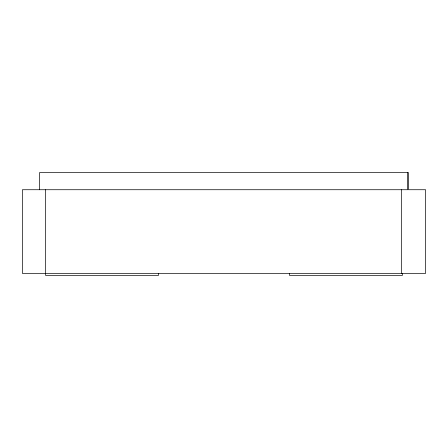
<?xml version="1.0" encoding="UTF-8"?>
<svg xmlns="http://www.w3.org/2000/svg" width="448" height="448" viewBox="0 0 448 448"><rect width="100%" height="100%" fill="white"/><g stroke="black" fill="none" stroke-linecap="round" stroke-linejoin="round"><path stroke-width="0.67" d="M407.613 172.592L407.613 189.728L22.4 189.728L22.4 273.392L425.6 273.392L425.6 189.728L408.464 189.728L408.464 172.592L39.536 172.592L39.536 189.728M402.416 273.392L402.416 275.408L289.52 275.408L289.52 273.392M401.33 189.728L401.33 273.392M158.48 273.392L158.48 275.408L45.584 275.408L45.562 189.728"/></g></svg>
